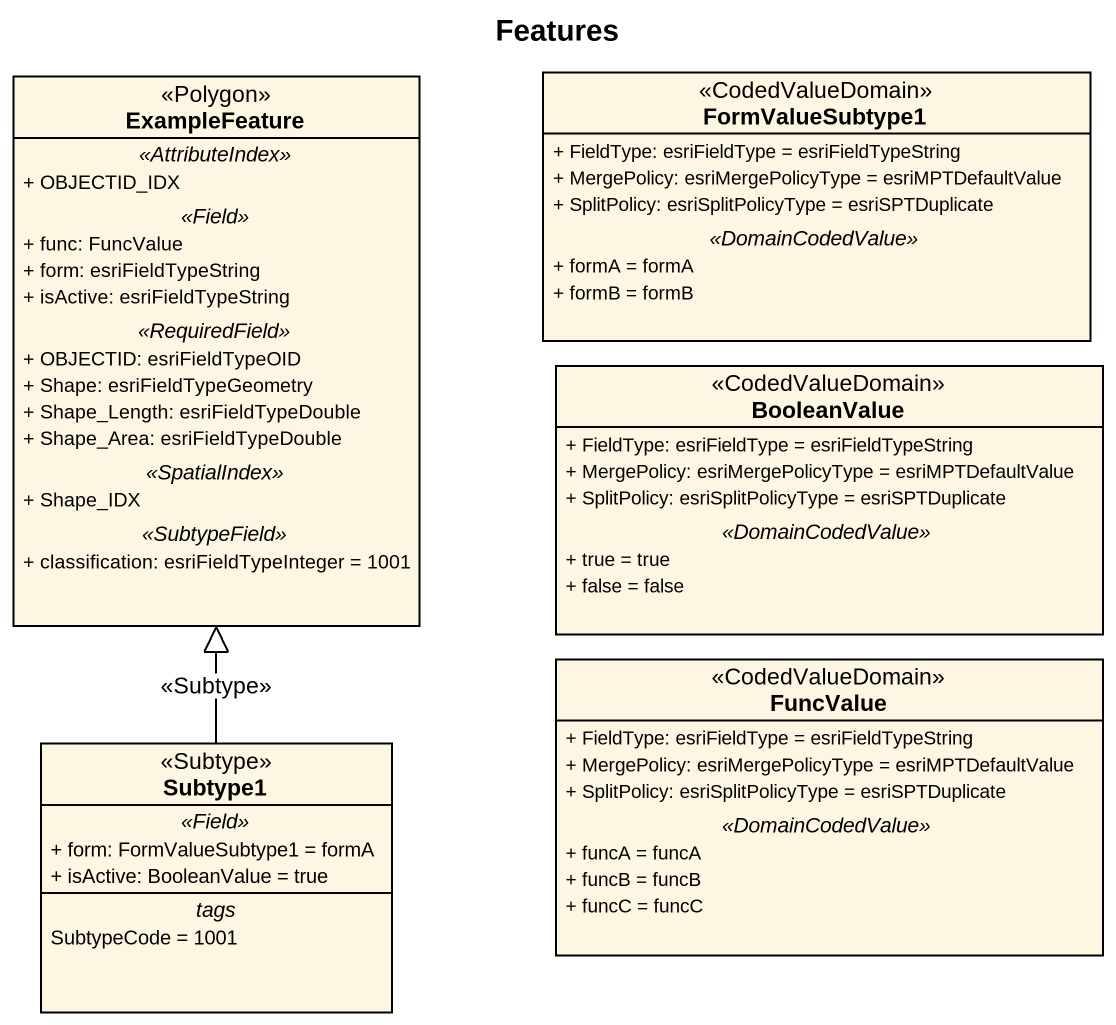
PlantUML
@startuml
title Features
hide circle
hide empty members
skinparam classAttributeIconSize 0
class ExampleFeature <<Polygon>> {
  .. <<AttributeIndex>> ..
  + OBJECTID_IDX
  .. <<Field>> ..
  + func: FuncValue
  + form: esriFieldTypeString
  + isActive: esriFieldTypeString
  .. <<RequiredField>> ..
  + OBJECTID: esriFieldTypeOID
  + Shape: esriFieldTypeGeometry
  + Shape_Length: esriFieldTypeDouble
  + Shape_Area: esriFieldTypeDouble
  .. <<SpatialIndex>> ..
  + Shape_IDX
  .. <<SubtypeField>> ..
  + classification: esriFieldTypeInteger = 1001
}
class FormValueSubtype1 <<CodedValueDomain>> {
  + FieldType: esriFieldType = esriFieldTypeString
  + MergePolicy: esriMergePolicyType = esriMPTDefaultValue
  + SplitPolicy: esriSplitPolicyType = esriSPTDuplicate
  .. <<DomainCodedValue>> ..
  + formA = formA
  + formB = formB
}
class BooleanValue <<CodedValueDomain>> {
  + FieldType: esriFieldType = esriFieldTypeString
  + MergePolicy: esriMergePolicyType = esriMPTDefaultValue
  + SplitPolicy: esriSplitPolicyType = esriSPTDuplicate
  .. <<DomainCodedValue>> ..
  + true = true
  + false = false
}
class FuncValue <<CodedValueDomain>> {
  + FieldType: esriFieldType = esriFieldTypeString
  + MergePolicy: esriMergePolicyType = esriMPTDefaultValue
  + SplitPolicy: esriSplitPolicyType = esriSPTDuplicate
  .. <<DomainCodedValue>> ..
  + funcA = funcA
  + funcB = funcB
  + funcC = funcC
}
class Subtype1 <<Subtype>> {
  .. <<Field>> ..
  + form: FormValueSubtype1 = formA
  + isActive: BooleanValue = true
  -- tags --
  SubtypeCode = 1001
}
Subtype1 -up-|> ExampleFeature : <<Subtype>>
@enduml
